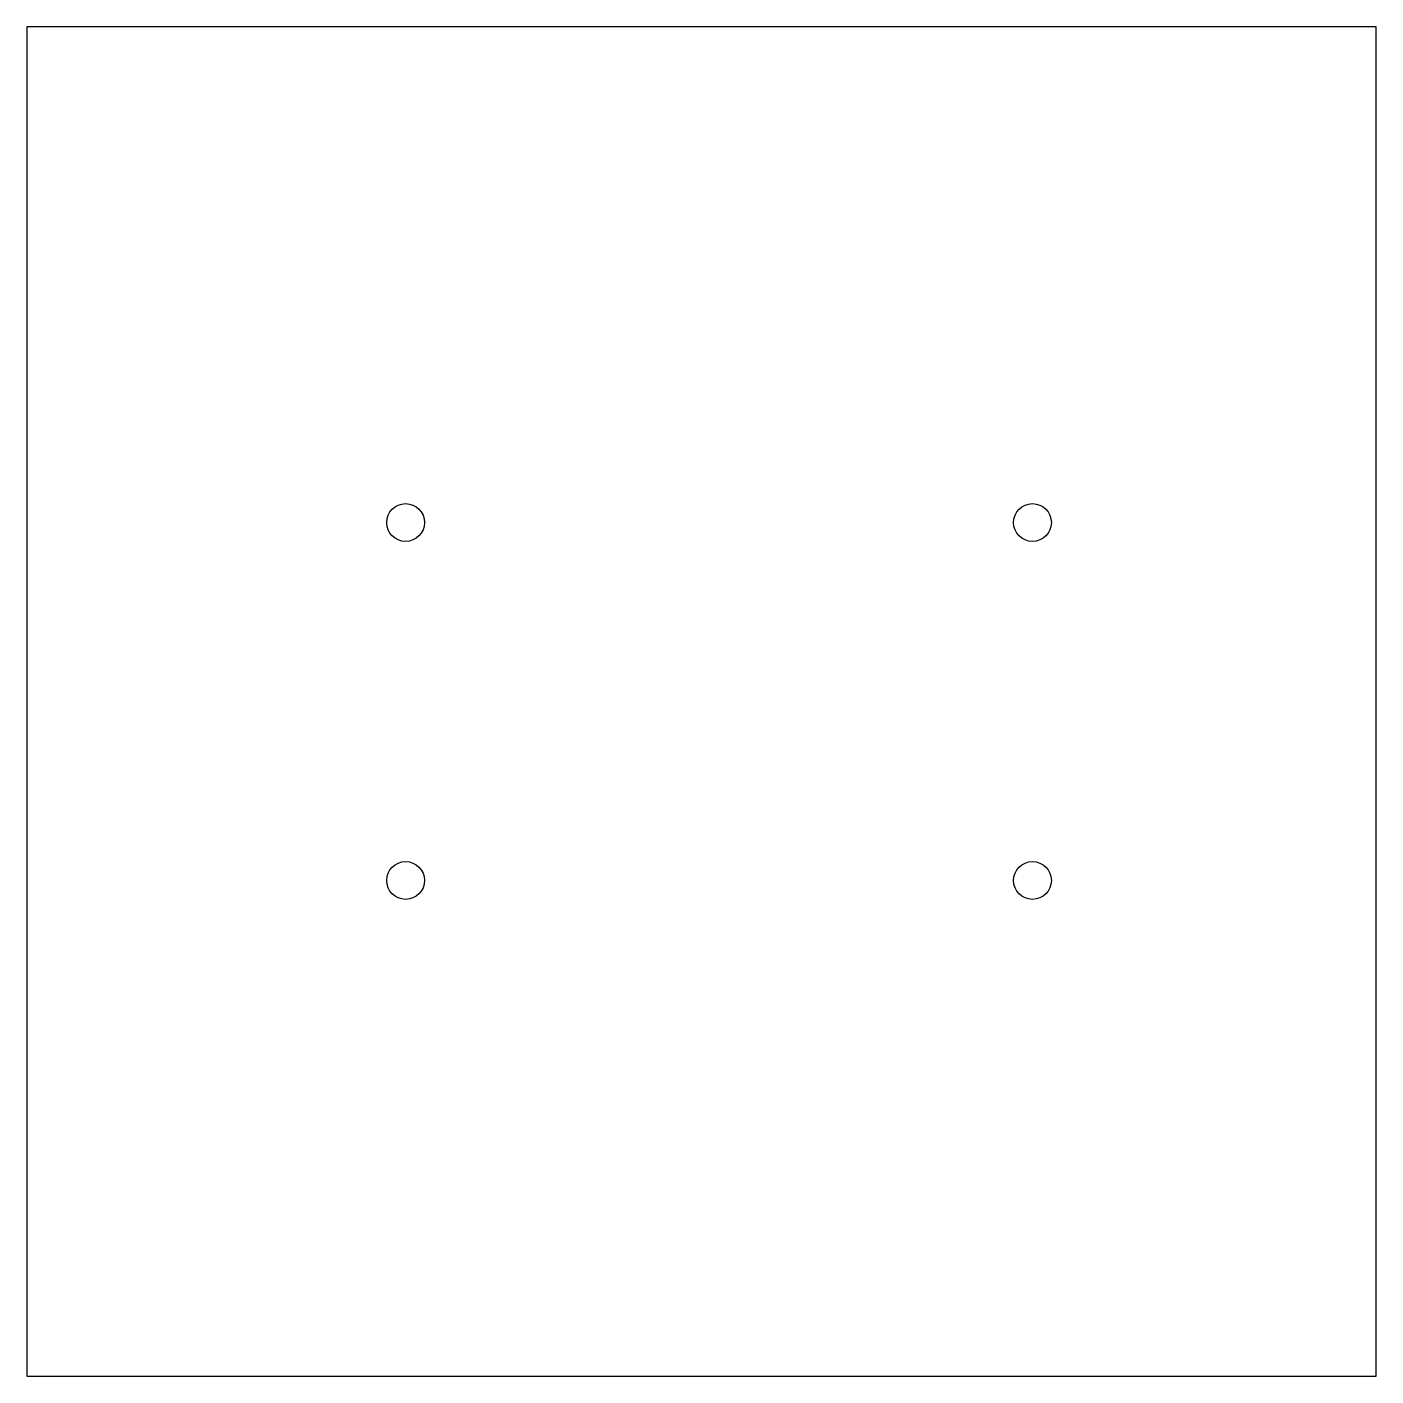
# Model space of a CAD drawing. Header units: millimetres. Extents: x -75 to 75, y -75 to 75.
import ezdxf

# ---------------------------------------------------------------- set-up
doc = ezdxf.new("R2010")
doc.units = ezdxf.units.MM
doc.layers.get('0').update_dxf_attribs({"linetype": 'CONTINUOUS'})

msp = doc.modelspace()

# ---------------------------------------------------------------- linework, layer by layer
for points in [[(-75, 75), (-75, -75), (75, -75), (75, 75)], [(75, 75), (-75, 75), (-75, -75), (75, -75)]]:
    msp.add_lwpolyline(points, close=True)
for centre in [(-32.9, 19.9), (-32.9, 19.9), (36.8, 19.9), (36.8, 19.9), (-32.9, -19.9), (-32.9, -19.9), (36.8, -19.9), (36.8, -19.9)]:
    msp.add_circle(centre, 2.1)

doc.saveas('drawing.dxf')
